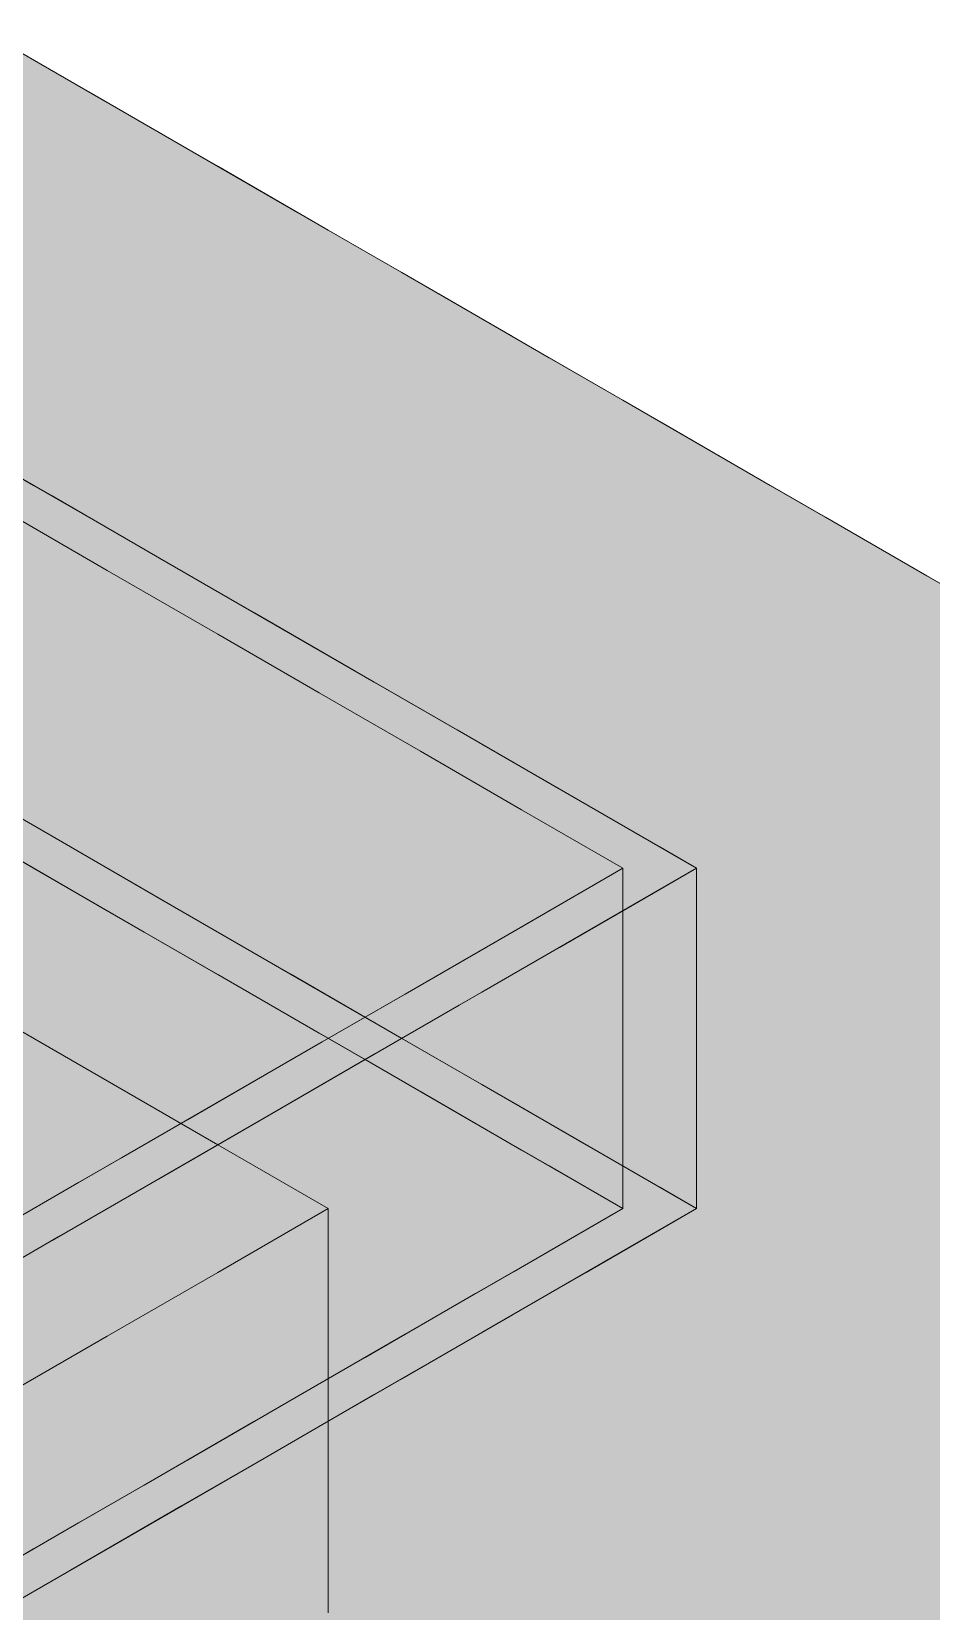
# Model space of a CAD drawing. Header units: metres. Extents: x 349122 to 349453, y 9281252 to 9281971.
# Drawn here: x 349264.7149 to 349264.9264, y 9281656.4203 to 9281656.7917 of the extents above; entities that cross this region are included whole.
import ezdxf

# ---------------------------------------------------------------- set-up
doc = ezdxf.new("R2010")
doc.units = ezdxf.units.M
doc.header["$LTSCALE"] = 0.25
doc.layers.add('ISO-3D', color=7, linetype='CONTINUOUS', lineweight=13)
doc.layers.add('ISO-3D-ARISTAS', color=250, linetype='CONTINUOUS', lineweight=13)

msp = doc.modelspace()

# ---------------------------------------------------------------- linework, layer by layer
at = {"layer": 'ISO-3D', "true_color": 0xb0aea8}
for points in [[(349264.72832, 9281656.7775), (349264.70667, 9281656.765), (349264.70379, 9281656.79167), (349264.68214, 9281656.77917)], [(349264.75286, 9281656.76333), (349264.73121, 9281656.75083), (349264.72832, 9281656.7775), (349264.70667, 9281656.765)], [(349264.73121, 9281656.75083), (349264.70956, 9281656.73833), (349264.70667, 9281656.765), (349264.68502, 9281656.7525)], [(349264.7774, 9281656.74917), (349264.75575, 9281656.73667), (349264.75286, 9281656.76333), (349264.73121, 9281656.75083)], [(349264.75575, 9281656.73667), (349264.7341, 9281656.72417), (349264.73121, 9281656.75083), (349264.70956, 9281656.73833)], [(349264.80194, 9281656.735), (349264.78029, 9281656.7225), (349264.7774, 9281656.74917), (349264.75575, 9281656.73667)], [(349264.7341, 9281656.72417), (349264.71245, 9281656.71167), (349264.70956, 9281656.73833), (349264.68791, 9281656.72583)], [(349264.78029, 9281656.7225), (349264.75863, 9281656.71), (349264.75575, 9281656.73667), (349264.7341, 9281656.72417)], [(349264.82792, 9281656.72), (349264.80627, 9281656.7075), (349264.80194, 9281656.735), (349264.78029, 9281656.7225)], [(349264.75863, 9281656.71), (349264.73698, 9281656.6975), (349264.7341, 9281656.72417), (349264.71245, 9281656.71167)], [(349264.80627, 9281656.7075), (349264.78462, 9281656.695), (349264.78029, 9281656.7225), (349264.75863, 9281656.71)], [(349264.8539, 9281656.705), (349264.83225, 9281656.6925), (349264.82792, 9281656.72), (349264.80627, 9281656.7075)], [(349264.73698, 9281656.6975), (349264.71533, 9281656.685), (349264.71245, 9281656.71167), (349264.6908, 9281656.69917)], [(349264.78462, 9281656.695), (349264.76296, 9281656.6825), (349264.75863, 9281656.71), (349264.73698, 9281656.6975)], [(349264.83225, 9281656.6925), (349264.8106, 9281656.68), (349264.80627, 9281656.7075), (349264.78462, 9281656.695)], [(349264.87771, 9281656.69125), (349264.85606, 9281656.67875), (349264.8539, 9281656.705), (349264.83225, 9281656.6925)], [(349264.76296, 9281656.6825), (349264.74131, 9281656.67), (349264.73698, 9281656.6975), (349264.71533, 9281656.685)], [(349264.8106, 9281656.68), (349264.78895, 9281656.6675), (349264.78462, 9281656.695), (349264.76296, 9281656.6825)], [(349264.85606, 9281656.67875), (349264.83441, 9281656.66625), (349264.83225, 9281656.6925), (349264.8106, 9281656.68)], [(349264.90153, 9281656.6775), (349264.87988, 9281656.665), (349264.87771, 9281656.69125), (349264.85606, 9281656.67875)], [(349264.78895, 9281656.6675), (349264.76729, 9281656.655), (349264.76296, 9281656.6825), (349264.74131, 9281656.67)], [(349264.83441, 9281656.66625), (349264.81276, 9281656.65375), (349264.8106, 9281656.68), (349264.78895, 9281656.6675)], [(349264.87988, 9281656.665), (349264.85823, 9281656.6525), (349264.85606, 9281656.67875), (349264.83441, 9281656.66625)], [(349264.92534, 9281656.66375), (349264.90369, 9281656.65125), (349264.90153, 9281656.6775), (349264.87988, 9281656.665)], [(349264.81276, 9281656.65375), (349264.79111, 9281656.64125), (349264.78895, 9281656.6675), (349264.76729, 9281656.655)], [(349264.85823, 9281656.6525), (349264.83658, 9281656.64), (349264.83441, 9281656.66625), (349264.81276, 9281656.65375)], [(349264.90369, 9281656.65125), (349264.88204, 9281656.63875), (349264.87988, 9281656.665), (349264.85823, 9281656.6525)], [(349264.94916, 9281656.65), (349264.92751, 9281656.6375), (349264.92534, 9281656.66375), (349264.90369, 9281656.65125)], [(349264.83658, 9281656.64), (349264.81493, 9281656.6275), (349264.81276, 9281656.65375), (349264.79111, 9281656.64125)], [(349264.88204, 9281656.63875), (349264.86039, 9281656.62625), (349264.85823, 9281656.6525), (349264.83658, 9281656.64)], [(349264.92751, 9281656.6375), (349264.90586, 9281656.625), (349264.90369, 9281656.65125), (349264.88204, 9281656.63875)], [(349264.86039, 9281656.62625), (349264.83874, 9281656.61375), (349264.83658, 9281656.64), (349264.81493, 9281656.6275)], [(349264.90586, 9281656.625), (349264.88421, 9281656.6125), (349264.88204, 9281656.63875), (349264.86039, 9281656.62625)], [(349264.93617, 9281656.6325), (349264.91452, 9281656.62), (349264.92751, 9281656.6375), (349264.90586, 9281656.625)], [(349264.96091, 9281656.61821), (349264.93926, 9281656.60571), (349264.93617, 9281656.6325), (349264.91452, 9281656.62)], [(349264.88421, 9281656.6125), (349264.86256, 9281656.6), (349264.86039, 9281656.62625), (349264.83874, 9281656.61375)], [(349264.91452, 9281656.62), (349264.89287, 9281656.6075), (349264.90586, 9281656.625), (349264.88421, 9281656.6125)], [(349264.93926, 9281656.60571), (349264.91761, 9281656.59321), (349264.91452, 9281656.62), (349264.89287, 9281656.6075)], [(349264.72399, 9281656.6), (349264.71533, 9281656.595), (349264.69801, 9281656.615), (349264.68935, 9281656.61)], [(349264.89287, 9281656.6075), (349264.87122, 9281656.595), (349264.88421, 9281656.6125), (349264.86256, 9281656.6)], [(349264.91761, 9281656.59321), (349264.89596, 9281656.58071), (349264.89287, 9281656.6075), (349264.87122, 9281656.595)], [(349264.96401, 9281656.59143), (349264.94236, 9281656.57893), (349264.93926, 9281656.60571), (349264.91761, 9281656.59321)], [(349264.74997, 9281656.585), (349264.74131, 9281656.58), (349264.72399, 9281656.6), (349264.71533, 9281656.595)], [(349264.89596, 9281656.58071), (349264.8873, 9281656.57571), (349264.87122, 9281656.595), (349264.86256, 9281656.59)], [(349264.94236, 9281656.57893), (349264.9207, 9281656.56643), (349264.91761, 9281656.59321), (349264.89596, 9281656.58071)], [(349264.8873, 9281656.57571), (349264.86373, 9281656.5621), (349264.86256, 9281656.59), (349264.83898, 9281656.57639)], [(349264.77595, 9281656.57), (349264.76729, 9281656.565), (349264.74997, 9281656.585), (349264.74131, 9281656.58)], [(349264.9207, 9281656.56643), (349264.91204, 9281656.56143), (349264.89596, 9281656.58071), (349264.8873, 9281656.57571)], [(349264.9671, 9281656.56464), (349264.94545, 9281656.55214), (349264.94236, 9281656.57893), (349264.9207, 9281656.56643)], [(349264.86373, 9281656.5621), (349264.84015, 9281656.54849), (349264.83898, 9281656.57639), (349264.81541, 9281656.56278)], [(349264.91204, 9281656.56143), (349264.88847, 9281656.54782), (349264.8873, 9281656.57571), (349264.86373, 9281656.5621)], [(349264.80194, 9281656.555), (349264.79328, 9281656.55), (349264.77595, 9281656.57), (349264.76729, 9281656.565)], [(349264.94545, 9281656.55214), (349264.93679, 9281656.54714), (349264.9207, 9281656.56643), (349264.91204, 9281656.56143)], [(349264.84015, 9281656.54849), (349264.81658, 9281656.53488), (349264.81541, 9281656.56278), (349264.79183, 9281656.54917)], [(349264.88847, 9281656.54782), (349264.86489, 9281656.53421), (349264.86373, 9281656.5621), (349264.84015, 9281656.54849)], [(349264.93679, 9281656.54714), (349264.91321, 9281656.53353), (349264.91204, 9281656.56143), (349264.88847, 9281656.54782)], [(349264.82792, 9281656.54), (349264.81926, 9281656.535), (349264.80194, 9281656.555), (349264.79328, 9281656.55)], [(349264.81658, 9281656.53488), (349264.793, 9281656.52127), (349264.79183, 9281656.54917), (349264.76826, 9281656.53556)], [(349264.86489, 9281656.53421), (349264.84132, 9281656.5206), (349264.84015, 9281656.54849), (349264.81658, 9281656.53488)], [(349264.91321, 9281656.53353), (349264.88964, 9281656.51992), (349264.88847, 9281656.54782), (349264.86489, 9281656.53421)], [(349264.96153, 9281656.53286), (349264.93796, 9281656.51925), (349264.93679, 9281656.54714), (349264.91321, 9281656.53353)], [(349264.84524, 9281656.53), (349264.83658, 9281656.525), (349264.82792, 9281656.54), (349264.81926, 9281656.535)], [(349264.793, 9281656.52127), (349264.76943, 9281656.50766), (349264.76826, 9281656.53556), (349264.74468, 9281656.52194)], [(349264.84132, 9281656.5206), (349264.81774, 9281656.50698), (349264.81658, 9281656.53488), (349264.793, 9281656.52127)], [(349264.88964, 9281656.51992), (349264.86606, 9281656.50631), (349264.86489, 9281656.53421), (349264.84132, 9281656.5206)], [(349264.93796, 9281656.51925), (349264.91438, 9281656.50563), (349264.91321, 9281656.53353), (349264.88964, 9281656.51992)], [(349264.86256, 9281656.52), (349264.8539, 9281656.515), (349264.84524, 9281656.53), (349264.83658, 9281656.525)], [(349264.76943, 9281656.50766), (349264.74585, 9281656.49405), (349264.74468, 9281656.52194), (349264.72111, 9281656.50833)], [(349264.81774, 9281656.50698), (349264.79417, 9281656.49337), (349264.793, 9281656.52127), (349264.76943, 9281656.50766)], [(349264.86606, 9281656.50631), (349264.84249, 9281656.4927), (349264.84132, 9281656.5206), (349264.81774, 9281656.50698)], [(349264.87122, 9281656.515), (349264.86256, 9281656.51), (349264.86256, 9281656.52), (349264.8539, 9281656.515)], [(349264.91438, 9281656.50563), (349264.89081, 9281656.49202), (349264.88964, 9281656.51992), (349264.86606, 9281656.50631)], [(349264.9627, 9281656.50496), (349264.93913, 9281656.49135), (349264.93796, 9281656.51925), (349264.91438, 9281656.50563)], [(349264.86256, 9281656.51), (349264.84524, 9281656.5), (349264.8539, 9281656.515), (349264.83658, 9281656.505)], [(349264.74585, 9281656.49405), (349264.72228, 9281656.48044), (349264.72111, 9281656.50833), (349264.69753, 9281656.49472)], [(349264.79417, 9281656.49337), (349264.77059, 9281656.47976), (349264.76943, 9281656.50766), (349264.74585, 9281656.49405)], [(349264.84249, 9281656.4927), (349264.81891, 9281656.47909), (349264.81774, 9281656.50698), (349264.79417, 9281656.49337)], [(349264.89081, 9281656.49202), (349264.86723, 9281656.47841), (349264.86606, 9281656.50631), (349264.84249, 9281656.4927)], [(349264.84524, 9281656.5), (349264.82792, 9281656.49), (349264.83658, 9281656.505), (349264.81926, 9281656.495)], [(349264.93913, 9281656.49135), (349264.91555, 9281656.47774), (349264.91438, 9281656.50563), (349264.89081, 9281656.49202)], [(349264.82792, 9281656.49), (349264.80194, 9281656.475), (349264.81926, 9281656.495), (349264.79328, 9281656.48)], [(349264.72228, 9281656.48044), (349264.6987, 9281656.46683), (349264.69753, 9281656.49472), (349264.67396, 9281656.48111)], [(349264.77059, 9281656.47976), (349264.74702, 9281656.46615), (349264.74585, 9281656.49405), (349264.72228, 9281656.48044)], [(349264.81891, 9281656.47909), (349264.79534, 9281656.46548), (349264.79417, 9281656.49337), (349264.77059, 9281656.47976)], [(349264.86723, 9281656.47841), (349264.84366, 9281656.4648), (349264.84249, 9281656.4927), (349264.81891, 9281656.47909)], [(349264.91555, 9281656.47774), (349264.89197, 9281656.46413), (349264.89081, 9281656.49202), (349264.86723, 9281656.47841)], [(349264.96387, 9281656.47706), (349264.94029, 9281656.46345), (349264.93913, 9281656.49135), (349264.91555, 9281656.47774)], [(349264.74702, 9281656.46615), (349264.72344, 9281656.45254), (349264.72228, 9281656.48044), (349264.6987, 9281656.46683)], [(349264.80194, 9281656.475), (349264.77595, 9281656.46), (349264.79328, 9281656.48), (349264.76729, 9281656.465)], [(349264.79534, 9281656.46548), (349264.77176, 9281656.45187), (349264.77059, 9281656.47976), (349264.74702, 9281656.46615)], [(349264.84366, 9281656.4648), (349264.82008, 9281656.45119), (349264.81891, 9281656.47909), (349264.79534, 9281656.46548)], [(349264.89197, 9281656.46413), (349264.8684, 9281656.45052), (349264.86723, 9281656.47841), (349264.84366, 9281656.4648)], [(349264.94029, 9281656.46345), (349264.91672, 9281656.44984), (349264.91555, 9281656.47774), (349264.89197, 9281656.46413)], [(349264.72344, 9281656.45254), (349264.69987, 9281656.43893), (349264.6987, 9281656.46683), (349264.67512, 9281656.45321)], [(349264.77176, 9281656.45187), (349264.74819, 9281656.43825), (349264.74702, 9281656.46615), (349264.72344, 9281656.45254)], [(349264.82008, 9281656.45119), (349264.79651, 9281656.43758), (349264.79534, 9281656.46548), (349264.77176, 9281656.45187)], [(349264.77595, 9281656.46), (349264.74997, 9281656.445), (349264.76729, 9281656.465), (349264.74131, 9281656.45)], [(349264.8684, 9281656.45052), (349264.84482, 9281656.4369), (349264.84366, 9281656.4648), (349264.82008, 9281656.45119)], [(349264.91672, 9281656.44984), (349264.89314, 9281656.43623), (349264.89197, 9281656.46413), (349264.8684, 9281656.45052)], [(349264.96504, 9281656.44917), (349264.94146, 9281656.43556), (349264.94029, 9281656.46345), (349264.91672, 9281656.44984)], [(349264.74819, 9281656.43825), (349264.72461, 9281656.42464), (349264.72344, 9281656.45254), (349264.69987, 9281656.43893)], [(349264.79651, 9281656.43758), (349264.77293, 9281656.42397), (349264.77176, 9281656.45187), (349264.74819, 9281656.43825)], [(349264.84482, 9281656.4369), (349264.82125, 9281656.42329), (349264.82008, 9281656.45119), (349264.79651, 9281656.43758)], [(349264.89314, 9281656.43623), (349264.86957, 9281656.42262), (349264.8684, 9281656.45052), (349264.84482, 9281656.4369)], [(349264.74997, 9281656.445), (349264.72399, 9281656.43), (349264.74131, 9281656.45), (349264.71533, 9281656.435)], [(349264.94146, 9281656.43556), (349264.91789, 9281656.42194), (349264.91672, 9281656.44984), (349264.89314, 9281656.43623)], [(349264.72461, 9281656.42464), (349264.70111, 9281656.41107), (349264.69987, 9281656.43893), (349264.67636, 9281656.42536)], [(349264.77293, 9281656.42397), (349264.74936, 9281656.41036), (349264.74819, 9281656.43825), (349264.72461, 9281656.42464)], [(349264.82125, 9281656.42329), (349264.79767, 9281656.40968), (349264.79651, 9281656.43758), (349264.77293, 9281656.42397)], [(349264.86957, 9281656.42262), (349264.84599, 9281656.40901), (349264.84482, 9281656.4369), (349264.82125, 9281656.42329)], [(349264.91789, 9281656.42194), (349264.89431, 9281656.40833), (349264.89314, 9281656.43623), (349264.86957, 9281656.42262)], [(349264.96621, 9281656.42127), (349264.94263, 9281656.40766), (349264.94146, 9281656.43556), (349264.91789, 9281656.42194)], [(349264.72399, 9281656.43), (349264.69801, 9281656.415), (349264.71533, 9281656.435), (349264.68935, 9281656.42)], [(349264.74936, 9281656.41036), (349264.72585, 9281656.39679), (349264.72461, 9281656.42464), (349264.70111, 9281656.41107)], [(349264.79767, 9281656.40968), (349264.7741, 9281656.39607), (349264.77293, 9281656.42397), (349264.74936, 9281656.41036)], [(349264.84599, 9281656.40901), (349264.82242, 9281656.3954), (349264.82125, 9281656.42329), (349264.79767, 9281656.40968)], [(349264.89431, 9281656.40833), (349264.87074, 9281656.39472), (349264.86957, 9281656.42262), (349264.84599, 9281656.40901)], [(349264.94263, 9281656.40766), (349264.91906, 9281656.39405), (349264.91789, 9281656.42194), (349264.89431, 9281656.40833)]]:
    msp.add_solid(points, dxfattribs=at)
at = {"layer": 'ISO-3D', "true_color": 0x9e9d98}
for points in [[(349264.73265, 9281656.74833), (349264.70667, 9281656.76333), (349264.73265, 9281656.775), (349264.70667, 9281656.79)], [(349264.75863, 9281656.73333), (349264.73265, 9281656.74833), (349264.75863, 9281656.76), (349264.73265, 9281656.775)], [(349264.73265, 9281656.72167), (349264.70667, 9281656.73667), (349264.73265, 9281656.74833), (349264.70667, 9281656.76333)], [(349264.78462, 9281656.71833), (349264.75863, 9281656.73333), (349264.78462, 9281656.745), (349264.75863, 9281656.76)], [(349264.75863, 9281656.70667), (349264.73265, 9281656.72167), (349264.75863, 9281656.73333), (349264.73265, 9281656.74833)], [(349264.8106, 9281656.70333), (349264.78462, 9281656.71833), (349264.8106, 9281656.73), (349264.78462, 9281656.745)], [(349264.73265, 9281656.695), (349264.70667, 9281656.71), (349264.73265, 9281656.72167), (349264.70667, 9281656.73667)], [(349264.78462, 9281656.69167), (349264.75863, 9281656.70667), (349264.78462, 9281656.71833), (349264.75863, 9281656.73333)], [(349264.83658, 9281656.68833), (349264.8106, 9281656.70333), (349264.83658, 9281656.715), (349264.8106, 9281656.73)], [(349264.75863, 9281656.68), (349264.73265, 9281656.695), (349264.75863, 9281656.70667), (349264.73265, 9281656.72167)], [(349264.8106, 9281656.67667), (349264.78462, 9281656.69167), (349264.8106, 9281656.70333), (349264.78462, 9281656.71833)], [(349264.86256, 9281656.67333), (349264.83658, 9281656.68833), (349264.86256, 9281656.7), (349264.83658, 9281656.715)], [(349264.73265, 9281656.675), (349264.70667, 9281656.69), (349264.73265, 9281656.695), (349264.70667, 9281656.71)], [(349264.78462, 9281656.665), (349264.75863, 9281656.68), (349264.78462, 9281656.69167), (349264.75863, 9281656.70667)], [(349264.83658, 9281656.66167), (349264.8106, 9281656.67667), (349264.83658, 9281656.68833), (349264.8106, 9281656.70333)], [(349264.88854, 9281656.65833), (349264.86256, 9281656.67333), (349264.88854, 9281656.685), (349264.86256, 9281656.7)], [(349264.71966, 9281656.65583), (349264.6944, 9281656.67042), (349264.71966, 9281656.6825), (349264.6944, 9281656.69708)], [(349264.75863, 9281656.66), (349264.73265, 9281656.675), (349264.75863, 9281656.68), (349264.73265, 9281656.695)], [(349264.73265, 9281656.64605), (349264.70667, 9281656.66105), (349264.73265, 9281656.675), (349264.70667, 9281656.69)], [(349264.8106, 9281656.65), (349264.78462, 9281656.665), (349264.8106, 9281656.67667), (349264.78462, 9281656.69167)], [(349264.86256, 9281656.64667), (349264.83658, 9281656.66167), (349264.86256, 9281656.67333), (349264.83658, 9281656.68833)], [(349264.91452, 9281656.64333), (349264.88854, 9281656.65833), (349264.91452, 9281656.67), (349264.88854, 9281656.685)], [(349264.74492, 9281656.64125), (349264.71966, 9281656.65583), (349264.74492, 9281656.66792), (349264.71966, 9281656.6825)], [(349264.78462, 9281656.645), (349264.75863, 9281656.66), (349264.78462, 9281656.665), (349264.75863, 9281656.68)], [(349264.75863, 9281656.63105), (349264.73265, 9281656.64605), (349264.75863, 9281656.66), (349264.73265, 9281656.675)], [(349264.83658, 9281656.635), (349264.8106, 9281656.65), (349264.83658, 9281656.66167), (349264.8106, 9281656.67667)], [(349264.88854, 9281656.63167), (349264.86256, 9281656.64667), (349264.88854, 9281656.65833), (349264.86256, 9281656.67333)], [(349264.71966, 9281656.62917), (349264.6944, 9281656.64375), (349264.71966, 9281656.65583), (349264.6944, 9281656.67042)], [(349264.93617, 9281656.63083), (349264.91452, 9281656.64333), (349264.93617, 9281656.6575), (349264.91452, 9281656.67)], [(349264.77018, 9281656.62667), (349264.74492, 9281656.64125), (349264.77018, 9281656.65333), (349264.74492, 9281656.66792)], [(349264.8106, 9281656.63), (349264.78462, 9281656.645), (349264.8106, 9281656.65), (349264.78462, 9281656.665)], [(349264.73265, 9281656.61711), (349264.70667, 9281656.63211), (349264.73265, 9281656.64605), (349264.70667, 9281656.66105)], [(349264.78462, 9281656.61605), (349264.75863, 9281656.63105), (349264.78462, 9281656.645), (349264.75863, 9281656.66)], [(349264.86256, 9281656.62), (349264.83658, 9281656.635), (349264.86256, 9281656.64667), (349264.83658, 9281656.66167)], [(349264.91452, 9281656.61667), (349264.88854, 9281656.63167), (349264.91452, 9281656.64333), (349264.88854, 9281656.65833)], [(349264.74492, 9281656.61458), (349264.71966, 9281656.62917), (349264.74492, 9281656.64125), (349264.71966, 9281656.65583)], [(349264.79544, 9281656.61208), (349264.77018, 9281656.62667), (349264.79544, 9281656.63875), (349264.77018, 9281656.65333)], [(349264.83658, 9281656.615), (349264.8106, 9281656.63), (349264.83658, 9281656.635), (349264.8106, 9281656.65)], [(349264.71966, 9281656.6025), (349264.6944, 9281656.61708), (349264.71966, 9281656.62917), (349264.6944, 9281656.64375)], [(349264.75863, 9281656.60211), (349264.73265, 9281656.61711), (349264.75863, 9281656.63105), (349264.73265, 9281656.64605)], [(349264.8106, 9281656.60105), (349264.78462, 9281656.61605), (349264.8106, 9281656.63), (349264.78462, 9281656.645)], [(349264.88854, 9281656.605), (349264.86256, 9281656.62), (349264.88854, 9281656.63167), (349264.86256, 9281656.64667)], [(349264.77018, 9281656.6), (349264.74492, 9281656.61458), (349264.77018, 9281656.62667), (349264.74492, 9281656.64125)], [(349264.93617, 9281656.60417), (349264.91452, 9281656.61667), (349264.93617, 9281656.63083), (349264.91452, 9281656.64333)], [(349264.8207, 9281656.5975), (349264.79544, 9281656.61208), (349264.8207, 9281656.62417), (349264.79544, 9281656.63875)], [(349264.86256, 9281656.6), (349264.83658, 9281656.615), (349264.86256, 9281656.62), (349264.83658, 9281656.635)], [(349264.73265, 9281656.58816), (349264.70667, 9281656.60316), (349264.73265, 9281656.61711), (349264.70667, 9281656.63211)], [(349264.74492, 9281656.58792), (349264.71966, 9281656.6025), (349264.74492, 9281656.61458), (349264.71966, 9281656.62917)], [(349264.78462, 9281656.58711), (349264.75863, 9281656.60211), (349264.78462, 9281656.61605), (349264.75863, 9281656.63105)], [(349264.83658, 9281656.58605), (349264.8106, 9281656.60105), (349264.83658, 9281656.615), (349264.8106, 9281656.63)], [(349264.91452, 9281656.59), (349264.88854, 9281656.605), (349264.91452, 9281656.61667), (349264.88854, 9281656.63167)], [(349264.79544, 9281656.58542), (349264.77018, 9281656.6), (349264.79544, 9281656.61208), (349264.77018, 9281656.62667)], [(349264.84596, 9281656.58292), (349264.8207, 9281656.5975), (349264.84596, 9281656.60958), (349264.8207, 9281656.62417)], [(349264.88854, 9281656.585), (349264.86256, 9281656.6), (349264.88854, 9281656.605), (349264.86256, 9281656.62)], [(349264.75863, 9281656.57316), (349264.73265, 9281656.58816), (349264.75863, 9281656.60211), (349264.73265, 9281656.61711)], [(349264.77018, 9281656.57333), (349264.74492, 9281656.58792), (349264.77018, 9281656.6), (349264.74492, 9281656.61458)], [(349264.8106, 9281656.57211), (349264.78462, 9281656.58711), (349264.8106, 9281656.60105), (349264.78462, 9281656.61605)], [(349264.86256, 9281656.57105), (349264.83658, 9281656.58605), (349264.86256, 9281656.6), (349264.83658, 9281656.615)], [(349264.93617, 9281656.5775), (349264.91452, 9281656.59), (349264.93617, 9281656.60417), (349264.91452, 9281656.61667)], [(349264.8207, 9281656.57083), (349264.79544, 9281656.58542), (349264.8207, 9281656.5975), (349264.79544, 9281656.61208)], [(349264.87122, 9281656.56833), (349264.84596, 9281656.58292), (349264.87122, 9281656.595), (349264.84596, 9281656.60958)], [(349264.73265, 9281656.55921), (349264.70667, 9281656.57421), (349264.73265, 9281656.58816), (349264.70667, 9281656.60316)], [(349264.91452, 9281656.57), (349264.88854, 9281656.585), (349264.91452, 9281656.59), (349264.88854, 9281656.605)], [(349264.78462, 9281656.55816), (349264.75863, 9281656.57316), (349264.78462, 9281656.58711), (349264.75863, 9281656.60211)], [(349264.79544, 9281656.55875), (349264.77018, 9281656.57333), (349264.79544, 9281656.58542), (349264.77018, 9281656.6)], [(349264.83658, 9281656.55711), (349264.8106, 9281656.57211), (349264.83658, 9281656.58605), (349264.8106, 9281656.60105)], [(349264.88854, 9281656.55605), (349264.86256, 9281656.57105), (349264.88854, 9281656.585), (349264.86256, 9281656.6)], [(349264.84596, 9281656.55625), (349264.8207, 9281656.57083), (349264.84596, 9281656.58292), (349264.8207, 9281656.5975)], [(349264.75863, 9281656.54421), (349264.73265, 9281656.55921), (349264.75863, 9281656.57316), (349264.73265, 9281656.58816)], [(349264.93617, 9281656.5575), (349264.91452, 9281656.57), (349264.93617, 9281656.5775), (349264.91452, 9281656.59)], [(349264.8106, 9281656.54316), (349264.78462, 9281656.55816), (349264.8106, 9281656.57211), (349264.78462, 9281656.58711)], [(349264.8207, 9281656.54417), (349264.79544, 9281656.55875), (349264.8207, 9281656.57083), (349264.79544, 9281656.58542)], [(349264.86256, 9281656.54211), (349264.83658, 9281656.55711), (349264.86256, 9281656.57105), (349264.83658, 9281656.58605)], [(349264.91452, 9281656.54105), (349264.88854, 9281656.55605), (349264.91452, 9281656.57), (349264.88854, 9281656.585)], [(349264.87122, 9281656.54167), (349264.84596, 9281656.55625), (349264.87122, 9281656.56833), (349264.84596, 9281656.58292)], [(349264.73265, 9281656.53026), (349264.70667, 9281656.54526), (349264.73265, 9281656.55921), (349264.70667, 9281656.57421)], [(349264.78462, 9281656.52921), (349264.75863, 9281656.54421), (349264.78462, 9281656.55816), (349264.75863, 9281656.57316)], [(349264.83658, 9281656.52816), (349264.8106, 9281656.54316), (349264.83658, 9281656.55711), (349264.8106, 9281656.57211)], [(349264.84596, 9281656.52958), (349264.8207, 9281656.54417), (349264.84596, 9281656.55625), (349264.8207, 9281656.57083)], [(349264.88854, 9281656.52711), (349264.86256, 9281656.54211), (349264.88854, 9281656.55605), (349264.86256, 9281656.57105)], [(349264.93617, 9281656.52855), (349264.91452, 9281656.54105), (349264.93617, 9281656.5575), (349264.91452, 9281656.57)], [(349264.73265, 9281656.525), (349264.70667, 9281656.54), (349264.73265, 9281656.545), (349264.70667, 9281656.56)], [(349264.75863, 9281656.51526), (349264.73265, 9281656.53026), (349264.75863, 9281656.54421), (349264.73265, 9281656.55921)], [(349264.8106, 9281656.51421), (349264.78462, 9281656.52921), (349264.8106, 9281656.54316), (349264.78462, 9281656.55816)], [(349264.86256, 9281656.51316), (349264.83658, 9281656.52816), (349264.86256, 9281656.54211), (349264.83658, 9281656.55711)], [(349264.87122, 9281656.515), (349264.84596, 9281656.52958), (349264.87122, 9281656.54167), (349264.84596, 9281656.55625)], [(349264.91452, 9281656.51211), (349264.88854, 9281656.52711), (349264.91452, 9281656.54105), (349264.88854, 9281656.55605)], [(349264.73265, 9281656.50132), (349264.70667, 9281656.51632), (349264.73265, 9281656.53026), (349264.70667, 9281656.54526)], [(349264.75863, 9281656.51), (349264.73265, 9281656.525), (349264.75863, 9281656.53), (349264.73265, 9281656.545)], [(349264.78462, 9281656.50026), (349264.75863, 9281656.51526), (349264.78462, 9281656.52921), (349264.75863, 9281656.54421)], [(349264.83658, 9281656.49921), (349264.8106, 9281656.51421), (349264.83658, 9281656.52816), (349264.8106, 9281656.54316)], [(349264.73265, 9281656.5), (349264.70667, 9281656.515), (349264.73265, 9281656.525), (349264.70667, 9281656.54)], [(349264.88854, 9281656.49816), (349264.86256, 9281656.51316), (349264.88854, 9281656.52711), (349264.86256, 9281656.54211)], [(349264.93617, 9281656.49961), (349264.91452, 9281656.51211), (349264.93617, 9281656.52855), (349264.91452, 9281656.54105)], [(349264.75863, 9281656.48632), (349264.73265, 9281656.50132), (349264.75863, 9281656.51526), (349264.73265, 9281656.53026)], [(349264.78462, 9281656.495), (349264.75863, 9281656.51), (349264.78462, 9281656.515), (349264.75863, 9281656.53)], [(349264.8106, 9281656.48526), (349264.78462, 9281656.50026), (349264.8106, 9281656.51421), (349264.78462, 9281656.52921)], [(349264.75863, 9281656.485), (349264.73265, 9281656.5), (349264.75863, 9281656.51), (349264.73265, 9281656.525)], [(349264.86256, 9281656.48421), (349264.83658, 9281656.49921), (349264.86256, 9281656.51316), (349264.83658, 9281656.52816)], [(349264.91452, 9281656.48316), (349264.88854, 9281656.49816), (349264.91452, 9281656.51211), (349264.88854, 9281656.52711)], [(349264.73265, 9281656.47237), (349264.70667, 9281656.48737), (349264.73265, 9281656.50132), (349264.70667, 9281656.51632)], [(349264.73265, 9281656.475), (349264.70667, 9281656.49), (349264.73265, 9281656.5), (349264.70667, 9281656.515)], [(349264.78462, 9281656.47132), (349264.75863, 9281656.48632), (349264.78462, 9281656.50026), (349264.75863, 9281656.51526)], [(349264.83658, 9281656.47026), (349264.8106, 9281656.48526), (349264.83658, 9281656.49921), (349264.8106, 9281656.51421)], [(349264.78462, 9281656.47), (349264.75863, 9281656.485), (349264.78462, 9281656.495), (349264.75863, 9281656.51)], [(349264.88854, 9281656.46921), (349264.86256, 9281656.48421), (349264.88854, 9281656.49816), (349264.86256, 9281656.51316)], [(349264.93617, 9281656.47066), (349264.91452, 9281656.48316), (349264.93617, 9281656.49961), (349264.91452, 9281656.51211)], [(349264.75863, 9281656.45737), (349264.73265, 9281656.47237), (349264.75863, 9281656.48632), (349264.73265, 9281656.50132)], [(349264.75863, 9281656.46), (349264.73265, 9281656.475), (349264.75863, 9281656.485), (349264.73265, 9281656.5)], [(349264.8106, 9281656.45632), (349264.78462, 9281656.47132), (349264.8106, 9281656.48526), (349264.78462, 9281656.50026)], [(349264.86256, 9281656.45526), (349264.83658, 9281656.47026), (349264.86256, 9281656.48421), (349264.83658, 9281656.49921)], [(349264.91452, 9281656.45421), (349264.88854, 9281656.46921), (349264.91452, 9281656.48316), (349264.88854, 9281656.49816)], [(349264.73265, 9281656.45), (349264.70667, 9281656.465), (349264.73265, 9281656.475), (349264.70667, 9281656.49)], [(349264.73265, 9281656.44342), (349264.70667, 9281656.45842), (349264.73265, 9281656.47237), (349264.70667, 9281656.48737)], [(349264.78462, 9281656.44237), (349264.75863, 9281656.45737), (349264.78462, 9281656.47132), (349264.75863, 9281656.48632)], [(349264.78462, 9281656.445), (349264.75863, 9281656.46), (349264.78462, 9281656.47), (349264.75863, 9281656.485)], [(349264.83658, 9281656.44132), (349264.8106, 9281656.45632), (349264.83658, 9281656.47026), (349264.8106, 9281656.48526)], [(349264.88854, 9281656.44026), (349264.86256, 9281656.45526), (349264.88854, 9281656.46921), (349264.86256, 9281656.48421)], [(349264.93617, 9281656.44171), (349264.91452, 9281656.45421), (349264.93617, 9281656.47066), (349264.91452, 9281656.48316)], [(349264.75863, 9281656.435), (349264.73265, 9281656.45), (349264.75863, 9281656.46), (349264.73265, 9281656.475)], [(349264.75863, 9281656.42842), (349264.73265, 9281656.44342), (349264.75863, 9281656.45737), (349264.73265, 9281656.47237)], [(349264.8106, 9281656.42737), (349264.78462, 9281656.44237), (349264.8106, 9281656.45632), (349264.78462, 9281656.47132)], [(349264.86256, 9281656.42632), (349264.83658, 9281656.44132), (349264.86256, 9281656.45526), (349264.83658, 9281656.47026)], [(349264.91452, 9281656.42526), (349264.88854, 9281656.44026), (349264.91452, 9281656.45421), (349264.88854, 9281656.46921)], [(349264.73265, 9281656.425), (349264.70667, 9281656.44), (349264.73265, 9281656.45), (349264.70667, 9281656.465)], [(349264.73265, 9281656.41447), (349264.70667, 9281656.42947), (349264.73265, 9281656.44342), (349264.70667, 9281656.45842)], [(349264.78462, 9281656.42), (349264.75863, 9281656.435), (349264.78462, 9281656.445), (349264.75863, 9281656.46)], [(349264.78462, 9281656.41342), (349264.75863, 9281656.42842), (349264.78462, 9281656.44237), (349264.75863, 9281656.45737)], [(349264.83658, 9281656.41237), (349264.8106, 9281656.42737), (349264.83658, 9281656.44132), (349264.8106, 9281656.45632)], [(349264.88854, 9281656.41132), (349264.86256, 9281656.42632), (349264.88854, 9281656.44026), (349264.86256, 9281656.45526)], [(349264.93617, 9281656.41276), (349264.91452, 9281656.42526), (349264.93617, 9281656.44171), (349264.91452, 9281656.45421)], [(349264.75863, 9281656.41), (349264.73265, 9281656.425), (349264.75863, 9281656.435), (349264.73265, 9281656.45)], [(349264.75863, 9281656.39947), (349264.73265, 9281656.41447), (349264.75863, 9281656.42842), (349264.73265, 9281656.44342)], [(349264.73265, 9281656.39687), (349264.70667, 9281656.41187), (349264.73265, 9281656.425), (349264.70667, 9281656.44)], [(349264.8106, 9281656.39842), (349264.78462, 9281656.41342), (349264.8106, 9281656.42737), (349264.78462, 9281656.44237)], [(349264.86256, 9281656.39737), (349264.83658, 9281656.41237), (349264.86256, 9281656.42632), (349264.83658, 9281656.44132)], [(349264.91452, 9281656.39632), (349264.88854, 9281656.41132), (349264.91452, 9281656.42526), (349264.88854, 9281656.44026)], [(349264.78462, 9281656.395), (349264.75863, 9281656.41), (349264.78462, 9281656.42), (349264.75863, 9281656.435)], [(349264.73265, 9281656.38553), (349264.70667, 9281656.40053), (349264.73265, 9281656.41447), (349264.70667, 9281656.42947)], [(349264.78462, 9281656.38447), (349264.75863, 9281656.39947), (349264.78462, 9281656.41342), (349264.75863, 9281656.42842)], [(349264.75863, 9281656.38187), (349264.73265, 9281656.39687), (349264.75863, 9281656.41), (349264.73265, 9281656.425)], [(349264.83658, 9281656.38342), (349264.8106, 9281656.39842), (349264.83658, 9281656.41237), (349264.8106, 9281656.42737)], [(349264.88854, 9281656.38237), (349264.86256, 9281656.39737), (349264.88854, 9281656.41132), (349264.86256, 9281656.42632)], [(349264.93617, 9281656.38382), (349264.91452, 9281656.39632), (349264.93617, 9281656.41276), (349264.91452, 9281656.42526)]]:
    msp.add_solid(points, dxfattribs=at)
at = {"layer": 'ISO-3D', "true_color": 0x9e9c96}
for points in [[(349264.73265, 9281656.665), (349264.70908, 9281656.65139), (349264.70667, 9281656.68), (349264.6831, 9281656.66639)], [(349264.75863, 9281656.65), (349264.73506, 9281656.63639), (349264.73265, 9281656.665), (349264.70908, 9281656.65139)], [(349264.73506, 9281656.63639), (349264.71148, 9281656.62278), (349264.70908, 9281656.65139), (349264.6855, 9281656.63778)], [(349264.78245, 9281656.63625), (349264.75888, 9281656.62264), (349264.75863, 9281656.65), (349264.73506, 9281656.63639)], [(349264.75888, 9281656.62264), (349264.7353, 9281656.60903), (349264.73506, 9281656.63639), (349264.71148, 9281656.62278)], [(349264.80627, 9281656.6225), (349264.78269, 9281656.60889), (349264.78245, 9281656.63625), (349264.75888, 9281656.62264)], [(349264.7353, 9281656.60903), (349264.71172, 9281656.59542), (349264.71148, 9281656.62278), (349264.68791, 9281656.60917)], [(349264.78269, 9281656.60889), (349264.75912, 9281656.59528), (349264.75888, 9281656.62264), (349264.7353, 9281656.60903)], [(349264.83008, 9281656.60875), (349264.80651, 9281656.59514), (349264.80627, 9281656.6225), (349264.78269, 9281656.60889)], [(349264.75912, 9281656.59528), (349264.73554, 9281656.58167), (349264.7353, 9281656.60903), (349264.71172, 9281656.59542)], [(349264.80651, 9281656.59514), (349264.78293, 9281656.58153), (349264.78269, 9281656.60889), (349264.75912, 9281656.59528)], [(349264.8539, 9281656.595), (349264.83032, 9281656.58139), (349264.83008, 9281656.60875), (349264.80651, 9281656.59514)], [(349264.73554, 9281656.58167), (349264.71197, 9281656.56806), (349264.71172, 9281656.59542), (349264.68815, 9281656.58181)], [(349264.78293, 9281656.58153), (349264.75936, 9281656.56792), (349264.75912, 9281656.59528), (349264.73554, 9281656.58167)], [(349264.83032, 9281656.58139), (349264.80675, 9281656.56778), (349264.80651, 9281656.59514), (349264.78293, 9281656.58153)], [(349264.75936, 9281656.56792), (349264.73578, 9281656.55431), (349264.73554, 9281656.58167), (349264.71197, 9281656.56806)], [(349264.80675, 9281656.56778), (349264.78317, 9281656.55417), (349264.78293, 9281656.58153), (349264.75936, 9281656.56792)], [(349264.73578, 9281656.55431), (349264.71221, 9281656.54069), (349264.71197, 9281656.56806), (349264.68839, 9281656.55444)], [(349264.78317, 9281656.55417), (349264.7596, 9281656.54056), (349264.75936, 9281656.56792), (349264.73578, 9281656.55431)], [(349264.73265, 9281656.545), (349264.70667, 9281656.53), (349264.70667, 9281656.56), (349264.68069, 9281656.545)], [(349264.7596, 9281656.54056), (349264.73602, 9281656.52694), (349264.73578, 9281656.55431), (349264.71221, 9281656.54069)], [(349264.75863, 9281656.53), (349264.73265, 9281656.515), (349264.73265, 9281656.545), (349264.70667, 9281656.53)], [(349264.73602, 9281656.52694), (349264.71245, 9281656.51333), (349264.71221, 9281656.54069), (349264.68863, 9281656.52708)], [(349264.73265, 9281656.515), (349264.70667, 9281656.5), (349264.70667, 9281656.53), (349264.68069, 9281656.515)], [(349264.78462, 9281656.515), (349264.75863, 9281656.5), (349264.75863, 9281656.53), (349264.73265, 9281656.515)], [(349264.75863, 9281656.5), (349264.73265, 9281656.485), (349264.73265, 9281656.515), (349264.70667, 9281656.5)], [(349264.73265, 9281656.485), (349264.70667, 9281656.47), (349264.70667, 9281656.5), (349264.68069, 9281656.485)]]:
    msp.add_solid(points, dxfattribs=at)
at = {"layer": 'ISO-3D', "true_color": 0x8e8d88}
for points in [[(349264.73265, 9281656.635), (349264.70667, 9281656.65), (349264.73265, 9281656.665), (349264.70667, 9281656.68)], [(349264.75863, 9281656.62), (349264.73265, 9281656.635), (349264.75863, 9281656.65), (349264.73265, 9281656.665)], [(349264.73265, 9281656.61), (349264.70667, 9281656.625), (349264.73265, 9281656.635), (349264.70667, 9281656.65)], [(349264.78245, 9281656.60625), (349264.75863, 9281656.62), (349264.78245, 9281656.63625), (349264.75863, 9281656.65)], [(349264.80627, 9281656.5925), (349264.78245, 9281656.60625), (349264.80627, 9281656.6225), (349264.78245, 9281656.63625)], [(349264.75863, 9281656.595), (349264.73265, 9281656.61), (349264.75863, 9281656.62), (349264.73265, 9281656.635)], [(349264.73265, 9281656.585), (349264.70667, 9281656.6), (349264.73265, 9281656.61), (349264.70667, 9281656.625)], [(349264.83008, 9281656.57875), (349264.80627, 9281656.5925), (349264.83008, 9281656.60875), (349264.80627, 9281656.6225)], [(349264.78245, 9281656.58125), (349264.75863, 9281656.595), (349264.78245, 9281656.60625), (349264.75863, 9281656.62)], [(349264.75863, 9281656.57), (349264.73265, 9281656.585), (349264.75863, 9281656.595), (349264.73265, 9281656.61)], [(349264.8539, 9281656.565), (349264.83008, 9281656.57875), (349264.8539, 9281656.595), (349264.83008, 9281656.60875)], [(349264.80627, 9281656.5675), (349264.78245, 9281656.58125), (349264.80627, 9281656.5925), (349264.78245, 9281656.60625)], [(349264.78245, 9281656.55625), (349264.75863, 9281656.57), (349264.78245, 9281656.58125), (349264.75863, 9281656.595)], [(349264.83008, 9281656.55375), (349264.80627, 9281656.5675), (349264.83008, 9281656.57875), (349264.80627, 9281656.5925)], [(349264.87122, 9281656.56833), (349264.84596, 9281656.55375), (349264.87122, 9281656.595), (349264.84596, 9281656.58042)], [(349264.80627, 9281656.5425), (349264.78245, 9281656.55625), (349264.80627, 9281656.5675), (349264.78245, 9281656.58125)], [(349264.84596, 9281656.55375), (349264.8207, 9281656.53917), (349264.84596, 9281656.58042), (349264.8207, 9281656.56583)], [(349264.8539, 9281656.54), (349264.83008, 9281656.55375), (349264.8539, 9281656.565), (349264.83008, 9281656.57875)], [(349264.8207, 9281656.53917), (349264.79544, 9281656.52458), (349264.8207, 9281656.56583), (349264.79544, 9281656.55125)], [(349264.83008, 9281656.52875), (349264.80627, 9281656.5425), (349264.83008, 9281656.55375), (349264.80627, 9281656.5675)], [(349264.87122, 9281656.54167), (349264.84596, 9281656.52708), (349264.87122, 9281656.56833), (349264.84596, 9281656.55375)], [(349264.79544, 9281656.52458), (349264.77018, 9281656.51), (349264.79544, 9281656.55125), (349264.77018, 9281656.53667)], [(349264.84596, 9281656.52708), (349264.8207, 9281656.5125), (349264.84596, 9281656.55375), (349264.8207, 9281656.53917)], [(349264.8539, 9281656.515), (349264.83008, 9281656.52875), (349264.8539, 9281656.54), (349264.83008, 9281656.55375)], [(349264.87122, 9281656.515), (349264.84596, 9281656.50042), (349264.87122, 9281656.54167), (349264.84596, 9281656.52708)], [(349264.77018, 9281656.51), (349264.74492, 9281656.49542), (349264.77018, 9281656.53667), (349264.74492, 9281656.52208)], [(349264.8207, 9281656.5125), (349264.79544, 9281656.49792), (349264.8207, 9281656.53917), (349264.79544, 9281656.52458)], [(349264.79544, 9281656.49792), (349264.77018, 9281656.48333), (349264.79544, 9281656.52458), (349264.77018, 9281656.51)], [(349264.84596, 9281656.50042), (349264.8207, 9281656.48583), (349264.84596, 9281656.52708), (349264.8207, 9281656.5125)], [(349264.74492, 9281656.49542), (349264.71966, 9281656.48083), (349264.74492, 9281656.52208), (349264.71966, 9281656.5075)], [(349264.78462, 9281656.495), (349264.75863, 9281656.48), (349264.78462, 9281656.515), (349264.75863, 9281656.5)], [(349264.77018, 9281656.48333), (349264.74492, 9281656.46875), (349264.77018, 9281656.51), (349264.74492, 9281656.49542)], [(349264.8207, 9281656.48583), (349264.79544, 9281656.47125), (349264.8207, 9281656.5125), (349264.79544, 9281656.49792)], [(349264.71966, 9281656.48083), (349264.6944, 9281656.46625), (349264.71966, 9281656.5075), (349264.6944, 9281656.49292)], [(349264.75863, 9281656.48), (349264.73265, 9281656.465), (349264.75863, 9281656.5), (349264.73265, 9281656.485)], [(349264.74492, 9281656.46875), (349264.71966, 9281656.45417), (349264.74492, 9281656.49542), (349264.71966, 9281656.48083)], [(349264.78462, 9281656.47), (349264.75863, 9281656.455), (349264.78462, 9281656.495), (349264.75863, 9281656.48)], [(349264.79544, 9281656.47125), (349264.77018, 9281656.45667), (349264.79544, 9281656.49792), (349264.77018, 9281656.48333)], [(349264.73265, 9281656.465), (349264.70667, 9281656.45), (349264.73265, 9281656.485), (349264.70667, 9281656.47)], [(349264.71966, 9281656.45417), (349264.6944, 9281656.43958), (349264.71966, 9281656.48083), (349264.6944, 9281656.46625)], [(349264.75863, 9281656.455), (349264.73265, 9281656.44), (349264.75863, 9281656.48), (349264.73265, 9281656.465)], [(349264.77018, 9281656.45667), (349264.74492, 9281656.44208), (349264.77018, 9281656.48333), (349264.74492, 9281656.46875)], [(349264.78462, 9281656.445), (349264.75863, 9281656.43), (349264.78462, 9281656.47), (349264.75863, 9281656.455)], [(349264.74492, 9281656.44208), (349264.71966, 9281656.4275), (349264.74492, 9281656.46875), (349264.71966, 9281656.45417)], [(349264.73265, 9281656.44), (349264.70667, 9281656.425), (349264.73265, 9281656.465), (349264.70667, 9281656.45)], [(349264.71966, 9281656.4275), (349264.6944, 9281656.41292), (349264.71966, 9281656.45417), (349264.6944, 9281656.43958)], [(349264.75863, 9281656.43), (349264.73265, 9281656.415), (349264.75863, 9281656.455), (349264.73265, 9281656.44)], [(349264.78462, 9281656.42), (349264.75863, 9281656.405), (349264.78462, 9281656.445), (349264.75863, 9281656.43)], [(349264.73265, 9281656.415), (349264.70667, 9281656.4), (349264.73265, 9281656.44), (349264.70667, 9281656.425)], [(349264.75863, 9281656.405), (349264.73265, 9281656.39), (349264.75863, 9281656.43), (349264.73265, 9281656.415)]]:
    msp.add_solid(points, dxfattribs=at)
at = {"layer": 'ISO-3D', "true_color": 0x7f7e7a}
for points in [[(349264.8539, 9281656.565), (349264.82829, 9281656.55022), (349264.8539, 9281656.595), (349264.82829, 9281656.58022)], [(349264.82829, 9281656.55022), (349264.80269, 9281656.53543), (349264.82829, 9281656.58022), (349264.80269, 9281656.56543)], [(349264.80269, 9281656.53543), (349264.77708, 9281656.52065), (349264.80269, 9281656.56543), (349264.77708, 9281656.55065)], [(349264.8539, 9281656.54), (349264.82829, 9281656.52522), (349264.8539, 9281656.565), (349264.82829, 9281656.55022)], [(349264.77708, 9281656.52065), (349264.75148, 9281656.50587), (349264.77708, 9281656.55065), (349264.75148, 9281656.53587)], [(349264.82829, 9281656.52522), (349264.80269, 9281656.51043), (349264.82829, 9281656.55022), (349264.80269, 9281656.53543)], [(349264.8539, 9281656.515), (349264.82829, 9281656.50022), (349264.8539, 9281656.54), (349264.82829, 9281656.52522)], [(349264.75148, 9281656.50587), (349264.72588, 9281656.49109), (349264.75148, 9281656.53587), (349264.72588, 9281656.52109)], [(349264.80269, 9281656.51043), (349264.77708, 9281656.49565), (349264.80269, 9281656.53543), (349264.77708, 9281656.52065)], [(349264.82829, 9281656.50022), (349264.80269, 9281656.48543), (349264.82829, 9281656.52522), (349264.80269, 9281656.51043)], [(349264.72588, 9281656.49109), (349264.70027, 9281656.4763), (349264.72588, 9281656.52109), (349264.70027, 9281656.5063)], [(349264.77708, 9281656.49565), (349264.75148, 9281656.48087), (349264.77708, 9281656.52065), (349264.75148, 9281656.50587)], [(349264.80269, 9281656.48543), (349264.77708, 9281656.47065), (349264.80269, 9281656.51043), (349264.77708, 9281656.49565)], [(349264.75148, 9281656.48087), (349264.72588, 9281656.46609), (349264.75148, 9281656.50587), (349264.72588, 9281656.49109)], [(349264.77708, 9281656.47065), (349264.75148, 9281656.45587), (349264.77708, 9281656.49565), (349264.75148, 9281656.48087)], [(349264.72588, 9281656.46609), (349264.70027, 9281656.4513), (349264.72588, 9281656.49109), (349264.70027, 9281656.4763)], [(349264.75148, 9281656.45587), (349264.72588, 9281656.44109), (349264.75148, 9281656.48087), (349264.72588, 9281656.46609)], [(349264.72588, 9281656.44109), (349264.70027, 9281656.4263), (349264.72588, 9281656.46609), (349264.70027, 9281656.4513)]]:
    msp.add_solid(points, dxfattribs=at)
at = {"layer": 'ISO-3D-ARISTAS', "color": 250}
for p, q in [((349264.70379, 9281656.79167), (349264.72832, 9281656.7775)), ((349264.70667, 9281656.79), (349264.73265, 9281656.775)), ((349264.72832, 9281656.7775), (349264.75286, 9281656.76333)), ((349264.73265, 9281656.775), (349264.75863, 9281656.76)), ((349264.75286, 9281656.76333), (349264.7774, 9281656.74917)), ((349264.75863, 9281656.76), (349264.78462, 9281656.745)), ((349264.7774, 9281656.74917), (349264.80194, 9281656.735)), ((349264.78462, 9281656.745), (349264.8106, 9281656.73)), ((349264.80194, 9281656.735), (349264.82792, 9281656.72)), ((349264.8106, 9281656.73), (349264.83658, 9281656.715)), ((349264.82792, 9281656.72), (349264.8539, 9281656.705)), ((349264.83658, 9281656.715), (349264.86256, 9281656.7)), ((349264.8539, 9281656.705), (349264.87771, 9281656.69125)), ((349264.71533, 9281656.685), (349264.6908, 9281656.69917)), ((349264.86256, 9281656.7), (349264.88854, 9281656.685)), ((349264.6944, 9281656.69708), (349264.71966, 9281656.6825)), ((349264.87771, 9281656.69125), (349264.90153, 9281656.6775)), ((349264.74131, 9281656.67), (349264.71533, 9281656.685)), ((349264.88854, 9281656.685), (349264.91452, 9281656.67)), ((349264.71966, 9281656.6825), (349264.74492, 9281656.66792)), ((349264.70667, 9281656.68), (349264.73265, 9281656.665)), ((349264.70667, 9281656.68), (349264.73265, 9281656.665)), ((349264.90153, 9281656.6775), (349264.92534, 9281656.66375)), ((349264.76729, 9281656.655), (349264.74131, 9281656.67)), ((349264.91452, 9281656.67), (349264.93617, 9281656.6575)), ((349264.74492, 9281656.66792), (349264.77018, 9281656.65333)), ((349264.73265, 9281656.665), (349264.75863, 9281656.65)), ((349264.73265, 9281656.665), (349264.75863, 9281656.65)), ((349264.92534, 9281656.66375), (349264.94916, 9281656.65)), ((349264.79111, 9281656.64125), (349264.76729, 9281656.655)), ((349264.77018, 9281656.65333), (349264.79544, 9281656.63875)), ((349264.75863, 9281656.65), (349264.78245, 9281656.63625)), ((349264.75863, 9281656.65), (349264.78245, 9281656.63625)), ((349264.81493, 9281656.6275), (349264.79111, 9281656.64125)), ((349264.78245, 9281656.63625), (349264.80627, 9281656.6225)), ((349264.78245, 9281656.63625), (349264.80627, 9281656.6225)), ((349264.79544, 9281656.63875), (349264.8207, 9281656.62417)), ((349264.83874, 9281656.61375), (349264.81493, 9281656.6275)), ((349264.80627, 9281656.6225), (349264.83008, 9281656.60875)), ((349264.80627, 9281656.6225), (349264.83008, 9281656.60875)), ((349264.8207, 9281656.62417), (349264.84596, 9281656.60958)), ((349264.71966, 9281656.6025), (349264.6944, 9281656.61708)), ((349264.69801, 9281656.615), (349264.72399, 9281656.6)), ((349264.86256, 9281656.6), (349264.83874, 9281656.61375)), ((349264.71533, 9281656.595), (349264.68935, 9281656.61)), ((349264.83008, 9281656.60875), (349264.8539, 9281656.595)), ((349264.83008, 9281656.60875), (349264.8539, 9281656.595)), ((349264.84596, 9281656.60958), (349264.87122, 9281656.595)), ((349264.73265, 9281656.585), (349264.70667, 9281656.6)), ((349264.74492, 9281656.58792), (349264.71966, 9281656.6025)), ((349264.72399, 9281656.6), (349264.74997, 9281656.585)), ((349264.87122, 9281656.595), (349264.86256, 9281656.6)), ((349264.74131, 9281656.58), (349264.71533, 9281656.595)), ((349264.82829, 9281656.58022), (349264.8539, 9281656.595)), ((349264.8539, 9281656.595), (349264.83032, 9281656.58139)), ((349264.84596, 9281656.58042), (349264.87122, 9281656.595)), ((349264.8539, 9281656.595), (349264.8539, 9281656.565)), ((349264.8539, 9281656.595), (349264.8539, 9281656.565)), ((349264.86256, 9281656.59), (349264.87122, 9281656.595)), ((349264.87122, 9281656.595), (349264.87122, 9281656.56833)), ((349264.87122, 9281656.595), (349264.87122, 9281656.56833)), ((349264.77018, 9281656.57333), (349264.74492, 9281656.58792)), ((349264.83898, 9281656.57639), (349264.86256, 9281656.59)), ((349264.75863, 9281656.57), (349264.73265, 9281656.585)), ((349264.74997, 9281656.585), (349264.77595, 9281656.57)), ((349264.83032, 9281656.58139), (349264.80675, 9281656.56778)), ((349264.8207, 9281656.56583), (349264.84596, 9281656.58042)), ((349264.76729, 9281656.565), (349264.74131, 9281656.58)), ((349264.80269, 9281656.56543), (349264.82829, 9281656.58022)), ((349264.79544, 9281656.55875), (349264.77018, 9281656.57333)), ((349264.81541, 9281656.56278), (349264.83898, 9281656.57639)), ((349264.78245, 9281656.55625), (349264.75863, 9281656.57)), ((349264.77595, 9281656.57), (349264.80194, 9281656.555)), ((349264.77708, 9281656.55065), (349264.80269, 9281656.56543)), ((349264.80675, 9281656.56778), (349264.78317, 9281656.55417)), ((349264.79544, 9281656.55125), (349264.8207, 9281656.56583)), ((349264.87122, 9281656.56833), (349264.87122, 9281656.54167)), ((349264.87122, 9281656.56833), (349264.87122, 9281656.54167)), ((349264.79328, 9281656.55), (349264.76729, 9281656.565)), ((349264.79183, 9281656.54917), (349264.81541, 9281656.56278)), ((349264.8539, 9281656.565), (349264.8539, 9281656.54)), ((349264.8539, 9281656.565), (349264.8539, 9281656.54)), ((349264.70667, 9281656.56), (349264.73265, 9281656.545)), ((349264.70667, 9281656.56), (349264.73265, 9281656.545)), ((349264.8207, 9281656.54417), (349264.79544, 9281656.55875)), ((349264.80627, 9281656.5425), (349264.78245, 9281656.55625)), ((349264.80194, 9281656.555), (349264.82792, 9281656.54)), ((349264.75148, 9281656.53587), (349264.77708, 9281656.55065)), ((349264.78317, 9281656.55417), (349264.7596, 9281656.54056)), ((349264.77018, 9281656.53667), (349264.79544, 9281656.55125)), ((349264.76826, 9281656.53556), (349264.79183, 9281656.54917)), ((349264.81926, 9281656.535), (349264.79328, 9281656.55)), ((349264.73265, 9281656.545), (349264.75863, 9281656.53)), ((349264.73265, 9281656.545), (349264.75863, 9281656.53)), ((349264.84596, 9281656.52958), (349264.8207, 9281656.54417)), ((349264.7596, 9281656.54056), (349264.73602, 9281656.52694)), ((349264.83008, 9281656.52875), (349264.80627, 9281656.5425)), ((349264.82792, 9281656.54), (349264.84524, 9281656.53)), ((349264.8539, 9281656.54), (349264.8539, 9281656.515)), ((349264.8539, 9281656.54), (349264.8539, 9281656.515)), ((349264.87122, 9281656.54167), (349264.87122, 9281656.515)), ((349264.87122, 9281656.54167), (349264.87122, 9281656.515)), ((349264.72588, 9281656.52109), (349264.75148, 9281656.53587)), ((349264.74492, 9281656.52208), (349264.77018, 9281656.53667)), ((349264.74468, 9281656.52194), (349264.76826, 9281656.53556)), ((349264.83658, 9281656.525), (349264.81926, 9281656.535)), ((349264.75863, 9281656.53), (349264.78462, 9281656.515)), ((349264.75863, 9281656.53), (349264.78462, 9281656.515)), ((349264.8539, 9281656.515), (349264.83008, 9281656.52875)), ((349264.84524, 9281656.53), (349264.86256, 9281656.52)), ((349264.87122, 9281656.515), (349264.84596, 9281656.52958)), ((349264.73602, 9281656.52694), (349264.71245, 9281656.51333)), ((349264.8539, 9281656.515), (349264.83658, 9281656.525)), ((349264.70027, 9281656.5063), (349264.72588, 9281656.52109)), ((349264.71966, 9281656.5075), (349264.74492, 9281656.52208)), ((349264.72111, 9281656.50833), (349264.74468, 9281656.52194)), ((349264.86256, 9281656.52), (349264.87122, 9281656.515)), ((349264.78462, 9281656.515), (349264.75863, 9281656.5)), ((349264.75863, 9281656.5), (349264.78462, 9281656.515)), ((349264.78462, 9281656.515), (349264.78462, 9281656.495)), ((349264.78462, 9281656.515), (349264.78462, 9281656.495)), ((349264.8539, 9281656.515), (349264.82829, 9281656.50022)), ((349264.83658, 9281656.505), (349264.8539, 9281656.515)), ((349264.87122, 9281656.515), (349264.84596, 9281656.50042)), ((349264.87122, 9281656.515), (349264.86256, 9281656.51)), ((349264.86256, 9281656.51), (349264.84524, 9281656.5)), ((349264.6944, 9281656.49292), (349264.71966, 9281656.5075)), ((349264.69753, 9281656.49472), (349264.72111, 9281656.50833)), ((349264.81926, 9281656.495), (349264.83658, 9281656.505)), ((349264.75863, 9281656.5), (349264.73265, 9281656.485)), ((349264.73265, 9281656.485), (349264.75863, 9281656.5)), ((349264.82829, 9281656.50022), (349264.80269, 9281656.48543)), ((349264.84596, 9281656.50042), (349264.8207, 9281656.48583)), ((349264.84524, 9281656.5), (349264.82792, 9281656.49)), ((349264.78462, 9281656.495), (349264.78462, 9281656.47)), ((349264.78462, 9281656.495), (349264.78462, 9281656.47)), ((349264.79328, 9281656.48), (349264.81926, 9281656.495)), ((349264.82792, 9281656.49), (349264.80194, 9281656.475)), ((349264.73265, 9281656.485), (349264.70667, 9281656.47)), ((349264.70667, 9281656.47), (349264.73265, 9281656.485)), ((349264.80269, 9281656.48543), (349264.77708, 9281656.47065)), ((349264.8207, 9281656.48583), (349264.79544, 9281656.47125)), ((349264.76729, 9281656.465), (349264.79328, 9281656.48)), ((349264.80194, 9281656.475), (349264.77595, 9281656.46)), ((349264.77708, 9281656.47065), (349264.75148, 9281656.45587)), ((349264.79544, 9281656.47125), (349264.77018, 9281656.45667)), ((349264.78462, 9281656.47), (349264.78462, 9281656.445)), ((349264.78462, 9281656.47), (349264.78462, 9281656.445)), ((349264.74131, 9281656.45), (349264.76729, 9281656.465)), ((349264.77595, 9281656.46), (349264.74997, 9281656.445)), ((349264.75148, 9281656.45587), (349264.72588, 9281656.44109)), ((349264.77018, 9281656.45667), (349264.74492, 9281656.44208)), ((349264.71533, 9281656.435), (349264.74131, 9281656.45)), ((349264.74997, 9281656.445), (349264.72399, 9281656.43)), ((349264.78462, 9281656.445), (349264.78462, 9281656.42)), ((349264.78462, 9281656.445), (349264.78462, 9281656.42)), ((349264.72588, 9281656.44109), (349264.70027, 9281656.4263)), ((349264.74492, 9281656.44208), (349264.71966, 9281656.4275)), ((349264.68935, 9281656.42), (349264.71533, 9281656.435)), ((349264.72399, 9281656.43), (349264.69801, 9281656.415)), ((349264.71966, 9281656.4275), (349264.6944, 9281656.41292))]:
    msp.add_line(p, q, dxfattribs=at)

doc.saveas('drawing.dxf')
